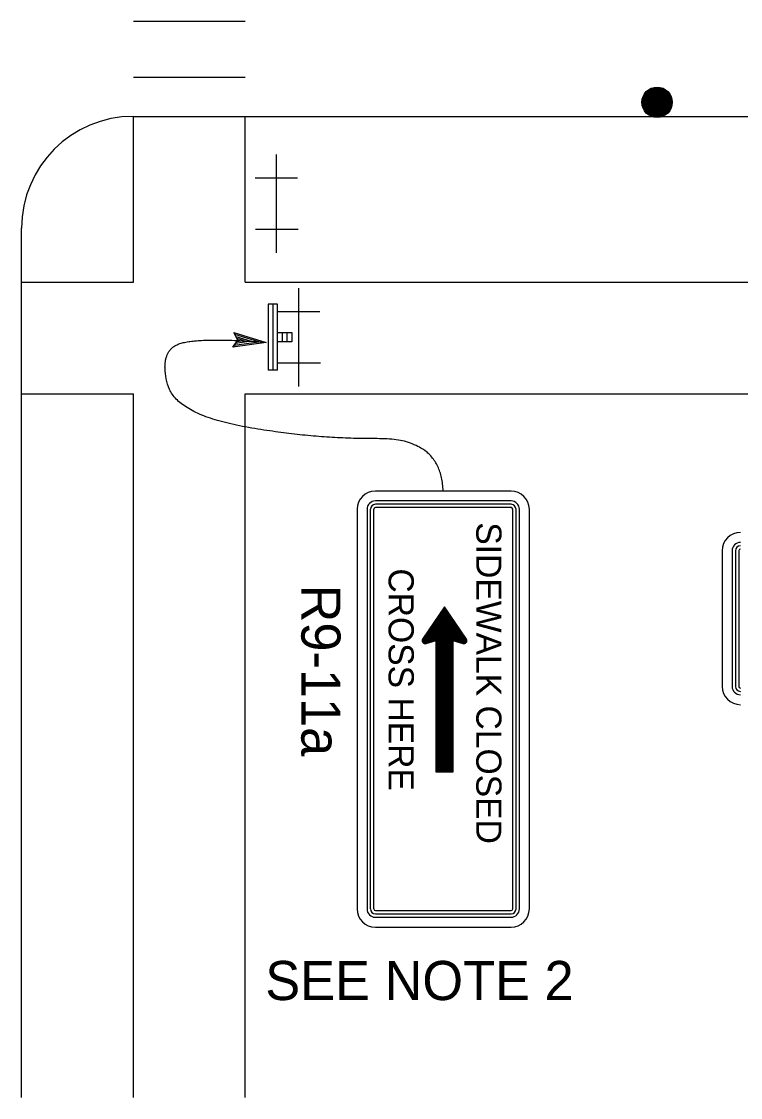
# Model space of a CAD drawing. Extents: x -893 to 867, y -474 to 712.
# Drawn here: x -385.7 to -257.1, y -62.4 to 130 of the extents above; entities that cross this region are included whole.
import ezdxf

# ---------------------------------------------------------------- set-up
doc = ezdxf.new("R2010")
doc.units = 0
for name, color, linetype in [('tcd_PVMT-MARKER', 7, 'Continuous'), ('temp_TRAFFIC-CONES', 7, 'Continuous'), ('temp_TRAFFIC-CONTROL', 7, 'Continuous'), ('temp_TRAFFIC-CONTROL-anno', 7, 'Continuous')]:
    doc.layers.add(name, color=color, linetype=linetype)

msp = doc.modelspace()

# ---------------------------------------------------------------- linework, layer by layer
at = {"layer": 'tcd_PVMT-MARKER'}
for p, q in [((-345.66, 130), (-365.66, 130)), ((-345.66, 120), (-365.66, 120)), ((-365.66, 83.41), (-365.66, 113.03)), ((-365.66, 113.03), (147.53, 113.03)), ((-345.66, 83.41), (-345.66, 113.03)), ((-385.66, -62.43), (-385.66, 93.03)), ((-385.66, 83.41), (-365.66, 83.41)), ((-345.66, 83.41), (-190.13, 83.41)), ((-385.66, 63.41), (-365.66, 63.41)), ((-365.66, -62.43), (-365.66, 63.41)), ((-345.66, -62.43), (-345.66, 63.41)), ((-345.66, 63.41), (127.53, 63.41))]:
    msp.add_line(p, q, dxfattribs=at)
msp.add_arc((-365.66, 93.03), 20, 90, 180, dxfattribs=at)
at = {"layer": 'temp_TRAFFIC-CONES'}
for radius in [2.72, 2.62, 2.56, 2.47, 2.4, 2.33, 2.27, 2.21, 2.15, 2.08, 2.02, 1.96, 1.89, 1.82, 1.78, 1.72, 1.67, 1.62, 1.6, 1.55, 1.51, 1.46, 1.4, 1.4, 1.36, 1.31, 1.25, 1.2, 1.12, 1.07, 0.989, 0.95, 0.896, 0.836, 0.744, 0.659, 0.533, 0.533, 0.419, 0.345, 0.32, 0.32, 0.242, 0.242, 0.196, 0.196, 0.116, 0.116]:
    msp.add_circle((-272.02, 115.55), radius, dxfattribs=at)
at = {"layer": 'temp_TRAFFIC-CONTROL'}
for p, q in [((-340.1, 88.65), (-340.1, 106.24)), ((-336.3, 101.99), (-343.9, 101.99)), ((-336.21, 92.82), (-343.81, 92.82)), ((-336.1, 64.74), (-336.1, 82.33)), ((-339.9, 79.44), (-341.58, 79.44)), ((-341.58, 79.44), (-341.58, 67.63)), ((-340.74, 79.44), (-340.74, 67.63)), ((-339.9, 67.63), (-339.9, 79.44)), ((-332.3, 78.08), (-339.9, 78.08)), ((-339.9, 74.38), (-339.05, 74.38)), ((-339.9, 73.53), (-339.9, 73.53)), ((-339.05, 74.38), (-337.36, 74.38)), ((-339.05, 74.38), (-339.05, 72.69)), ((-338.21, 74.38), (-338.21, 72.69)), ((-337.36, 74.38), (-337.36, 72.69)), ((-339.05, 72.69), (-339.9, 72.69)), ((-337.36, 72.69), (-339.05, 72.69)), ((-339.9, 67.63), (-341.58, 67.63)), ((-332.22, 68.91), (-339.82, 68.91)), ((-310.03, 25.3), (-313.94, 19.56)), ((-310.87, 24.06), (-309.87, 25.06)), ((-310.52, 24.57), (-309.93, 25.16)), ((-310.18, 25.07), (-310, 25.25)), ((-309.24, 24.14), (-310.18, 25.08)), ((-309.58, 24.65), (-310.11, 25.17)), ((-309.93, 25.15), (-310.05, 25.27)), ((-306.11, 19.56), (-310.03, 25.3)), ((-314.02, 19.3), (-309.22, 24.11)), ((-314.01, 19.15), (-309.15, 24.01)), ((-313.97, 19.03), (-309.09, 23.92)), ((-313.96, 19.53), (-309.28, 24.21)), ((-313.91, 18.93), (-309.02, 23.82)), ((-313.84, 18.85), (-308.96, 23.73)), ((-313.74, 18.78), (-308.89, 23.63)), ((-313.63, 20.02), (-309.35, 24.3)), ((-313.63, 18.74), (-308.83, 23.54)), ((-313.49, 18.71), (-308.76, 23.44)), ((-313.31, 18.74), (-308.7, 23.35)), ((-313.28, 20.53), (-309.41, 24.4)), ((-313.08, 18.81), (-308.63, 23.25)), ((-312.94, 21.03), (-309.48, 24.49)), ((-312.85, 18.88), (-308.57, 23.16)), ((-312.59, 21.54), (-309.54, 24.59)), ((-312.25, 22.04), (-309.61, 24.68)), ((-311.9, 22.55), (-309.67, 24.78)), ((-311.56, 23.05), (-309.74, 24.87)), ((-307.17, 18.87), (-311.48, 23.17)), ((-306.94, 18.8), (-311.41, 23.27)), ((-306.71, 18.73), (-311.35, 23.36)), ((-306.54, 18.71), (-311.28, 23.46)), ((-306.4, 18.74), (-311.22, 23.55)), ((-311.21, 23.56), (-309.8, 24.97)), ((-306.3, 18.79), (-311.15, 23.65)), ((-306.2, 18.86), (-311.09, 23.74)), ((-306.13, 18.95), (-311.02, 23.84)), ((-306.07, 19.05), (-310.96, 23.93)), ((-306.04, 19.17), (-310.89, 24.03)), ((-306.03, 19.33), (-310.83, 24.12)), ((-306.14, 19.6), (-310.76, 24.22)), ((-306.48, 20.1), (-310.7, 24.32)), ((-306.83, 20.61), (-310.63, 24.41)), ((-307.17, 21.11), (-310.57, 24.51)), ((-307.51, 21.62), (-310.5, 24.6)), ((-307.86, 22.12), (-310.44, 24.7)), ((-308.2, 22.63), (-310.37, 24.79)), ((-308.55, 23.13), (-310.31, 24.89)), ((-308.89, 23.64), (-310.24, 24.98)), ((-308.55, 16.88), (-312.84, 21.17)), ((-308.55, 17.04), (-312.78, 21.27)), ((-308.55, 17.2), (-312.71, 21.36)), ((-308.55, 17.36), (-312.65, 21.46)), ((-312.61, 18.95), (-308.5, 23.06)), ((-308.55, 17.52), (-312.58, 21.55)), ((-308.55, 17.68), (-312.52, 21.65)), ((-308.55, 17.84), (-312.45, 21.74)), ((-308.55, 18), (-312.39, 21.84)), ((-312.38, 19.02), (-308.44, 22.97)), ((-308.55, 18.16), (-312.32, 21.93)), ((-308.55, 18.32), (-312.26, 22.03)), ((-308.55, 18.48), (-312.19, 22.12)), ((-312.15, 19.09), (-308.37, 22.87)), ((-308.55, 18.64), (-312.13, 22.22)), ((-308.55, 18.8), (-312.06, 22.31)), ((-308.55, 18.96), (-312, 22.41)), ((-308.55, 19.12), (-311.93, 22.5)), ((-311.92, 19.16), (-308.31, 22.78)), ((-308.55, 19.28), (-311.87, 22.6)), ((-308.33, 19.22), (-311.8, 22.69)), ((-308.09, 19.15), (-311.74, 22.79)), ((-311.69, 19.23), (-308.24, 22.68)), ((-307.86, 19.08), (-311.67, 22.89)), ((-307.63, 19.01), (-311.61, 22.98)), ((-307.4, 18.94), (-311.54, 23.08)), ((-311.5, 19.26), (-308.18, 22.58)), ((-311.5, 19.1), (-308.11, 22.49)), ((-311.5, 18.94), (-308.05, 22.39)), ((-311.5, 18.78), (-307.98, 22.3)), ((-311.5, 18.62), (-307.92, 22.2)), ((-311.5, 18.46), (-307.85, 22.11)), ((-311.5, 18.3), (-307.79, 22.01)), ((-311.5, 18.14), (-307.72, 21.92)), ((-311.5, 17.97), (-307.66, 21.82)), ((-311.5, 17.81), (-307.59, 21.73)), ((-311.5, 17.65), (-307.53, 21.63)), ((-311.5, 17.49), (-307.46, 21.54)), ((-311.5, 17.33), (-307.4, 21.44)), ((-311.5, 17.17), (-307.33, 21.35)), ((-311.5, 17.01), (-307.27, 21.25)), ((-313.43, 18.71), (-314.02, 19.3)), ((-313.3, 18.74), (-314, 19.44)), ((-313.18, 18.78), (-313.95, 19.55)), ((-313.05, 18.81), (-313.88, 19.64)), ((-312.93, 18.85), (-313.82, 19.74)), ((-312.81, 18.89), (-313.75, 19.84)), ((-312.68, 18.93), (-313.69, 19.93)), ((-312.56, 18.96), (-313.62, 20.03)), ((-312.44, 19), (-313.56, 20.12)), ((-312.32, 19.04), (-313.49, 20.22)), ((-312.19, 19.08), (-313.43, 20.31)), ((-312.07, 19.11), (-313.36, 20.41)), ((-313.31, 18.74), (-311.5, 19.29)), ((-311.95, 19.15), (-313.3, 20.5)), ((-311.82, 19.19), (-313.23, 20.6)), ((-311.7, 19.23), (-313.17, 20.69)), ((-311.58, 19.26), (-313.1, 20.79)), ((-308.55, 16.4), (-313.04, 20.88)), ((-308.55, 16.56), (-312.97, 20.98)), ((-308.55, 16.72), (-312.91, 21.07)), ((-311.5, 16.85), (-307.2, 21.16)), ((-311.5, 16.69), (-307.14, 21.06)), ((-311.5, 16.53), (-307.07, 20.96)), ((-311.5, 16.37), (-307.01, 20.87)), ((-311.5, -4.24), (-311.5, 19.29)), ((-308.55, 19.29), (-308.55, -4.24)), ((-308.55, 19.29), (-306.74, 18.74)), ((-308.46, 19.26), (-306.94, 20.77)), ((-308.33, 19.22), (-306.88, 20.68)), ((-308.21, 19.18), (-306.81, 20.58)), ((-308.09, 19.15), (-306.75, 20.49)), ((-307.96, 19.11), (-306.68, 20.39)), ((-307.84, 19.07), (-306.61, 20.3)), ((-307.72, 19.03), (-306.55, 20.2)), ((-307.6, 19), (-306.48, 20.11)), ((-307.47, 18.96), (-306.42, 20.01)), ((-307.35, 18.92), (-306.35, 19.92)), ((-307.23, 18.88), (-306.29, 19.82)), ((-307.1, 18.85), (-306.22, 19.73)), ((-306.98, 18.81), (-306.16, 19.63)), ((-306.86, 18.77), (-306.1, 19.53)), ((-306.73, 18.73), (-306.05, 19.42)), ((-306.6, 18.71), (-306.03, 19.28)), ((-313.61, 18.73), (-314.01, 19.13)), ((-308.55, 16.24), (-311.5, 19.19)), ((-311.5, 16.21), (-308.55, 19.16)), ((-308.55, 16.08), (-311.5, 19.03)), ((-311.5, 16.05), (-308.55, 19)), ((-308.55, 15.92), (-311.5, 18.87)), ((-311.5, 15.89), (-308.55, 18.84)), ((-308.55, 15.75), (-311.5, 18.71)), ((-311.5, 15.73), (-308.55, 18.68)), ((-308.55, 15.59), (-311.5, 18.55)), ((-311.5, 15.57), (-308.55, 18.52)), ((-308.55, 15.43), (-311.5, 18.39)), ((-311.5, 15.41), (-308.55, 18.36)), ((-308.55, 15.27), (-311.5, 18.23)), ((-311.5, 15.25), (-308.55, 18.2)), ((-308.55, 15.11), (-311.5, 18.07)), ((-311.5, 15.09), (-308.55, 18.04)), ((-308.55, 14.95), (-311.5, 17.91)), ((-311.5, 14.93), (-308.55, 17.88)), ((-308.55, 14.79), (-311.5, 17.75)), ((-311.5, 14.77), (-308.55, 17.72)), ((-308.55, 14.63), (-311.5, 17.59)), ((-311.5, 14.61), (-308.55, 17.56)), ((-308.55, 14.47), (-311.5, 17.42)), ((-311.5, 14.45), (-308.55, 17.4)), ((-306.41, 18.74), (-306.06, 19.09)), ((-308.55, 14.31), (-311.5, 17.26)), ((-311.5, 14.29), (-308.55, 17.24)), ((-308.55, 14.15), (-311.5, 17.1)), ((-311.5, 14.13), (-308.55, 17.08)), ((-308.55, 13.99), (-311.5, 16.94)), ((-311.5, 13.97), (-308.55, 16.92)), ((-308.55, 13.83), (-311.5, 16.78)), ((-311.5, 13.81), (-308.55, 16.76)), ((-308.55, 13.67), (-311.5, 16.62)), ((-311.5, 13.64), (-308.55, 16.6)), ((-308.55, 13.51), (-311.5, 16.46)), ((-311.5, 13.48), (-308.55, 16.44)), ((-308.55, 13.35), (-311.5, 16.3)), ((-311.5, 13.32), (-308.55, 16.28)), ((-308.55, 13.19), (-311.5, 16.14)), ((-311.5, 13.16), (-308.55, 16.12)), ((-308.55, 13.03), (-311.5, 15.98)), ((-311.5, 13), (-308.55, 15.96)), ((-308.55, 12.87), (-311.5, 15.82)), ((-311.5, 12.84), (-308.55, 15.8)), ((-308.55, 12.71), (-311.5, 15.66)), ((-311.5, 12.68), (-308.55, 15.64)), ((-308.55, 12.55), (-311.5, 15.5)), ((-311.5, 12.52), (-308.55, 15.48)), ((-308.55, 12.39), (-311.5, 15.34)), ((-311.5, 12.36), (-308.55, 15.32)), ((-308.55, 12.23), (-311.5, 15.18)), ((-311.5, 12.2), (-308.55, 15.15)), ((-308.55, 12.07), (-311.5, 15.02)), ((-311.5, 12.04), (-308.55, 14.99)), ((-308.55, 11.91), (-311.5, 14.86)), ((-311.5, 11.88), (-308.55, 14.83)), ((-308.55, 11.75), (-311.5, 14.7)), ((-311.5, 11.72), (-308.55, 14.67)), ((-308.55, 11.59), (-311.5, 14.54)), ((-311.5, 11.56), (-308.55, 14.51)), ((-308.55, 11.42), (-311.5, 14.38)), ((-311.5, 11.4), (-308.55, 14.35)), ((-308.55, 11.26), (-311.5, 14.22)), ((-311.5, 11.24), (-308.55, 14.19)), ((-308.55, 11.1), (-311.5, 14.06)), ((-311.5, 11.08), (-308.55, 14.03)), ((-308.55, 10.94), (-311.5, 13.9)), ((-311.5, 10.92), (-308.55, 13.87)), ((-308.55, 10.78), (-311.5, 13.74)), ((-311.5, 10.76), (-308.55, 13.71)), ((-308.55, 10.62), (-311.5, 13.58)), ((-311.5, 10.6), (-308.55, 13.55)), ((-308.55, 10.46), (-311.5, 13.42)), ((-311.5, 10.44), (-308.55, 13.39)), ((-308.55, 10.3), (-311.5, 13.26)), ((-311.5, 10.28), (-308.55, 13.23)), ((-308.55, 10.14), (-311.5, 13.09)), ((-311.5, 10.12), (-308.55, 13.07)), ((-308.55, 9.98), (-311.5, 12.93)), ((-311.5, 9.96), (-308.55, 12.91)), ((-308.55, 9.82), (-311.5, 12.77)), ((-311.5, 9.8), (-308.55, 12.75)), ((-308.55, 9.66), (-311.5, 12.61)), ((-311.5, 9.64), (-308.55, 12.59)), ((-308.55, 9.5), (-311.5, 12.45)), ((-311.5, 9.48), (-308.55, 12.43)), ((-308.55, 9.34), (-311.5, 12.29)), ((-311.5, 9.31), (-308.55, 12.27)), ((-308.55, 9.18), (-311.5, 12.13)), ((-311.5, 9.15), (-308.55, 12.11)), ((-308.55, 9.02), (-311.5, 11.97)), ((-311.5, 8.99), (-308.55, 11.95)), ((-308.55, 8.86), (-311.5, 11.81)), ((-311.5, 8.83), (-308.55, 11.79)), ((-308.55, 8.7), (-311.5, 11.65)), ((-311.5, 8.67), (-308.55, 11.63)), ((-308.55, 8.54), (-311.5, 11.49)), ((-311.5, 8.51), (-308.55, 11.47)), ((-308.55, 8.38), (-311.5, 11.33)), ((-311.5, 8.35), (-308.55, 11.31)), ((-308.55, 8.22), (-311.5, 11.17)), ((-311.5, 8.19), (-308.55, 11.15)), ((-308.55, 8.06), (-311.5, 11.01)), ((-311.5, 8.03), (-308.55, 10.99)), ((-308.55, 7.9), (-311.5, 10.85)), ((-311.5, 7.87), (-308.55, 10.82)), ((-308.55, 7.74), (-311.5, 10.69)), ((-311.5, 7.71), (-308.55, 10.66)), ((-308.55, 7.58), (-311.5, 10.53)), ((-311.5, 7.55), (-308.55, 10.5)), ((-308.55, 7.42), (-311.5, 10.37)), ((-311.5, 7.39), (-308.55, 10.34)), ((-308.55, 7.26), (-311.5, 10.21)), ((-311.5, 7.23), (-308.55, 10.18)), ((-308.55, 7.09), (-311.5, 10.05)), ((-311.5, 7.07), (-308.55, 10.02)), ((-308.55, 6.93), (-311.5, 9.89)), ((-311.5, 6.91), (-308.55, 9.86)), ((-308.55, 6.77), (-311.5, 9.73)), ((-311.5, 6.75), (-308.55, 9.7)), ((-308.55, 6.61), (-311.5, 9.57)), ((-311.5, 6.59), (-308.55, 9.54)), ((-308.55, 6.45), (-311.5, 9.41)), ((-311.5, 6.43), (-308.55, 9.38)), ((-308.55, 6.29), (-311.5, 9.25)), ((-311.5, 6.27), (-308.55, 9.22)), ((-308.55, 6.13), (-311.5, 9.09)), ((-311.5, 6.11), (-308.55, 9.06)), ((-308.55, 5.97), (-311.5, 8.93)), ((-311.5, 5.95), (-308.55, 8.9)), ((-308.55, 5.81), (-311.5, 8.76)), ((-311.5, 5.79), (-308.55, 8.74)), ((-308.55, 5.65), (-311.5, 8.6)), ((-311.5, 5.63), (-308.55, 8.58)), ((-308.55, 5.49), (-311.5, 8.44)), ((-311.5, 5.47), (-308.55, 8.42)), ((-308.55, 5.33), (-311.5, 8.28)), ((-311.5, 5.31), (-308.55, 8.26)), ((-308.55, 5.17), (-311.5, 8.12)), ((-311.5, 5.15), (-308.55, 8.1)), ((-308.55, 5.01), (-311.5, 7.96)), ((-311.5, 4.98), (-308.55, 7.94)), ((-308.55, 4.85), (-311.5, 7.8)), ((-311.5, 4.82), (-308.55, 7.78)), ((-308.55, 4.69), (-311.5, 7.64)), ((-311.5, 4.66), (-308.55, 7.62)), ((-308.55, 4.53), (-311.5, 7.48)), ((-311.5, 4.5), (-308.55, 7.46)), ((-308.55, 4.37), (-311.5, 7.32)), ((-311.5, 4.34), (-308.55, 7.3)), ((-308.55, 4.21), (-311.5, 7.16)), ((-311.5, 4.18), (-308.55, 7.14)), ((-308.55, 4.05), (-311.5, 7)), ((-311.5, 4.02), (-308.55, 6.98)), ((-308.55, 3.89), (-311.5, 6.84)), ((-311.5, 3.86), (-308.55, 6.82)), ((-308.55, 3.73), (-311.5, 6.68)), ((-311.5, 3.7), (-308.55, 6.65)), ((-308.55, 3.57), (-311.5, 6.52)), ((-311.5, 3.54), (-308.55, 6.49)), ((-308.55, 3.41), (-311.5, 6.36)), ((-311.5, 3.38), (-308.55, 6.33)), ((-308.55, 3.25), (-311.5, 6.2)), ((-311.5, 3.22), (-308.55, 6.17)), ((-308.55, 3.09), (-311.5, 6.04)), ((-311.5, 3.06), (-308.55, 6.01)), ((-308.55, 2.92), (-311.5, 5.88)), ((-311.5, 2.9), (-308.55, 5.85)), ((-308.55, 2.76), (-311.5, 5.72)), ((-311.5, 2.74), (-308.55, 5.69)), ((-308.55, 2.6), (-311.5, 5.56)), ((-311.5, 2.58), (-308.55, 5.53)), ((-308.55, 2.44), (-311.5, 5.4)), ((-311.5, 2.42), (-308.55, 5.37)), ((-308.55, 2.28), (-311.5, 5.24)), ((-311.5, 2.26), (-308.55, 5.21)), ((-308.55, 2.12), (-311.5, 5.08)), ((-311.5, 2.1), (-308.55, 5.05)), ((-308.55, 1.96), (-311.5, 4.92)), ((-311.5, 1.94), (-308.55, 4.89)), ((-308.55, 1.8), (-311.5, 4.76)), ((-311.5, 1.78), (-308.55, 4.73)), ((-308.55, 1.64), (-311.5, 4.6)), ((-311.5, 1.62), (-308.55, 4.57)), ((-308.55, 1.48), (-311.5, 4.43)), ((-311.5, 1.46), (-308.55, 4.41)), ((-308.55, 1.32), (-311.5, 4.27)), ((-311.5, 1.3), (-308.55, 4.25)), ((-308.55, 1.16), (-311.5, 4.11)), ((-311.5, 1.14), (-308.55, 4.09)), ((-308.55, 1), (-311.5, 3.95)), ((-311.5, 0.98), (-308.55, 3.93)), ((-308.55, 0.84), (-311.5, 3.79)), ((-311.5, 0.82), (-308.55, 3.77)), ((-308.55, 0.68), (-311.5, 3.63)), ((-311.5, 0.65), (-308.55, 3.61)), ((-308.55, 0.52), (-311.5, 3.47)), ((-311.5, 0.49), (-308.55, 3.45)), ((-308.55, 0.36), (-311.5, 3.31)), ((-311.5, 0.33), (-308.55, 3.29)), ((-308.55, 0.2), (-311.5, 3.15)), ((-311.5, 0.17), (-308.55, 3.13)), ((-308.55, 0.04), (-311.5, 2.99)), ((-311.5, 0.01), (-308.55, 2.97)), ((-308.55, -0.12), (-311.5, 2.83)), ((-311.5, -0.15), (-308.55, 2.81)), ((-308.55, -0.28), (-311.5, 2.67)), ((-311.5, -0.31), (-308.55, 2.65)), ((-308.55, -0.44), (-311.5, 2.51)), ((-311.5, -0.47), (-308.55, 2.49)), ((-308.55, -0.6), (-311.5, 2.35)), ((-311.5, -0.63), (-308.55, 2.32)), ((-308.55, -0.76), (-311.5, 2.19)), ((-311.5, -0.79), (-308.55, 2.16)), ((-308.55, -0.92), (-311.5, 2.03)), ((-311.5, -0.95), (-308.55, 2)), ((-308.55, -1.08), (-311.5, 1.87)), ((-311.5, -1.11), (-308.55, 1.84)), ((-308.55, -1.24), (-311.5, 1.71)), ((-311.5, -1.27), (-308.55, 1.68)), ((-308.55, -1.41), (-311.5, 1.55)), ((-311.5, -1.43), (-308.55, 1.52)), ((-308.55, -1.57), (-311.5, 1.39)), ((-311.5, -1.59), (-308.55, 1.36)), ((-308.55, -1.73), (-311.5, 1.23)), ((-311.5, -1.75), (-308.55, 1.2)), ((-308.55, -1.89), (-311.5, 1.07)), ((-311.5, -1.91), (-308.55, 1.04)), ((-308.55, -2.05), (-311.5, 0.91)), ((-311.5, -2.07), (-308.55, 0.88)), ((-308.55, -2.21), (-311.5, 0.75)), ((-311.5, -2.23), (-308.55, 0.72)), ((-308.55, -2.37), (-311.5, 0.59)), ((-311.5, -2.39), (-308.55, 0.56)), ((-308.55, -2.53), (-311.5, 0.43)), ((-311.5, -2.55), (-308.55, 0.4)), ((-308.55, -2.69), (-311.5, 0.27)), ((-311.5, -2.71), (-308.55, 0.24)), ((-308.55, -2.85), (-311.5, 0.1)), ((-311.5, -2.87), (-308.55, 0.08)), ((-308.55, -3.01), (-311.5, -0.06)), ((-311.5, -3.03), (-308.55, -0.08)), ((-308.55, -3.17), (-311.5, -0.22)), ((-311.5, -3.19), (-308.55, -0.24)), ((-308.55, -3.33), (-311.5, -0.38)), ((-311.5, -3.35), (-308.55, -0.4)), ((-308.55, -3.49), (-311.5, -0.54)), ((-311.5, -3.51), (-308.55, -0.56)), ((-308.55, -3.65), (-311.5, -0.7)), ((-311.5, -3.68), (-308.55, -0.72)), ((-308.55, -3.81), (-311.5, -0.86)), ((-311.5, -3.84), (-308.55, -0.88)), ((-308.55, -3.97), (-311.5, -1.02)), ((-311.5, -4), (-308.55, -1.04)), ((-308.55, -4.13), (-311.5, -1.18)), ((-311.5, -4.16), (-308.55, -1.2)), ((-308.61, -4.24), (-311.5, -1.34)), ((-308.77, -4.24), (-311.5, -1.5)), ((-308.93, -4.24), (-311.5, -1.66)), ((-309.09, -4.24), (-311.5, -1.82)), ((-311.42, -4.24), (-308.55, -1.36)), ((-311.26, -4.24), (-308.55, -1.52)), ((-311.1, -4.24), (-308.55, -1.68)), ((-310.94, -4.24), (-308.55, -1.84)), ((-309.25, -4.24), (-311.5, -1.98)), ((-309.41, -4.24), (-311.5, -2.14)), ((-309.57, -4.24), (-311.5, -2.3)), ((-309.73, -4.24), (-311.5, -2.46)), ((-309.89, -4.24), (-311.5, -2.62)), ((-310.05, -4.24), (-311.5, -2.78)), ((-310.21, -4.24), (-311.5, -2.94)), ((-310.37, -4.24), (-311.5, -3.1)), ((-310.53, -4.24), (-311.5, -3.26)), ((-310.69, -4.24), (-311.5, -3.42)), ((-310.85, -4.24), (-311.5, -3.58)), ((-311.01, -4.24), (-311.5, -3.74)), ((-310.78, -4.24), (-308.55, -2.01)), ((-310.62, -4.24), (-308.55, -2.17)), ((-310.46, -4.24), (-308.55, -2.33)), ((-310.3, -4.24), (-308.55, -2.49)), ((-310.14, -4.24), (-308.55, -2.65)), ((-309.98, -4.24), (-308.55, -2.81)), ((-309.82, -4.24), (-308.55, -2.97)), ((-309.66, -4.24), (-308.55, -3.13)), ((-309.5, -4.24), (-308.55, -3.29)), ((-309.34, -4.24), (-308.55, -3.45)), ((-309.18, -4.24), (-308.55, -3.61)), ((-309.02, -4.24), (-308.55, -3.77)), ((-311.17, -4.24), (-311.5, -3.9)), ((-311.33, -4.24), (-311.5, -4.06)), ((-311.49, -4.24), (-311.5, -4.23)), ((-308.55, -4.24), (-311.5, -4.24)), ((-308.86, -4.24), (-308.55, -3.93)), ((-308.7, -4.24), (-308.55, -4.09))]:
    msp.add_line(p, q, dxfattribs=at)
for points in [[(-298.13, 46.03), (-322.4, 46.03)], [(-325.67, 42.76), (-325.67, -28.71)], [(-323.89, 42.76), (-323.89, -28.71)], [(-323.3, 42.76), (-323.3, -28.71)], [(-322.7, 42.76), (-322.7, -28.71)], [(-298.13, 44.25), (-322.4, 44.25)], [(-298.13, 43.65), (-322.4, 43.65)], [(-298.13, 43.06), (-322.4, 43.06)], [(-297.84, -28.71), (-297.84, 42.76)], [(-297.24, -28.71), (-297.24, 42.76)], [(-296.65, -28.71), (-296.65, 42.76)], [(-294.86, -28.71), (-294.86, 42.76)], [(-260.38, 35.36), (-260.38, 11.09)], [(-258.6, 35.36), (-258.6, 11.09)], [(-258, 35.36), (-258, 11.09)], [(-257.41, 35.36), (-257.41, 11.09)], [(-322.4, -29.01), (-298.13, -29.01)], [(-322.4, -29.6), (-298.13, -29.6)], [(-322.4, -30.2), (-298.13, -30.2)], [(-322.4, -31.98), (-298.13, -31.98)]]:
    msp.add_lwpolyline(points, dxfattribs=at)
for centre, radius, start, end in [((-322.4, 42.76), 3.27, 90, 180), ((-298.13, 42.76), 3.27, 360, 90), ((-322.4, 42.76), 1.49, 90, 180), ((-322.4, 42.76), 0.892, 90, 180), ((-322.4, 42.76), 0.297, 90, 180), ((-322.4, 42.76), 0.297, 90, 180), ((-298.13, 42.76), 1.49, 360, 90), ((-298.13, 42.76), 0.892, 360, 90), ((-298.13, 42.76), 0.297, 360, 90), ((-298.13, 42.76), 0.297, 360, 90), ((-257.11, 35.36), 3.27, 90, 180), ((-257.11, 35.36), 1.49, 90, 180), ((-257.11, 35.36), 0.892, 90, 180), ((-257.11, 35.36), 0.297, 90, 180), ((-257.11, 35.36), 0.297, 90, 180), ((-313.47, 19.27), 0.554, 147.8013, 286.9383), ((-306.58, 19.27), 0.554, 253.0617, 32.1987), ((-257.11, 11.09), 3.27, 180, 270), ((-257.11, 11.09), 1.49, 180, 270), ((-257.11, 11.09), 0.892, 180, 270), ((-257.11, 11.09), 0.297, 180, 270), ((-257.11, 11.09), 0.297, 180, 270), ((-322.4, -28.71), 3.27, 180, 270), ((-322.4, -28.71), 1.49, 180, 270), ((-322.4, -28.71), 0.892, 180, 270), ((-322.4, -28.71), 0.297, 180, 270), ((-322.4, -28.71), 0.297, 180, 270), ((-298.13, -28.71), 0.297, 270, 360), ((-298.13, -28.71), 0.297, 270, 360), ((-298.13, -28.71), 0.892, 270, 360), ((-298.13, -28.71), 1.49, 270, 360), ((-298.13, -28.71), 3.27, 270, 360)]:
    msp.add_arc(centre, radius, start, end, dxfattribs=at)
at = {"layer": 'temp_TRAFFIC-CONTROL-anno'}
msp.add_lwpolyline([(-347.68, 74.4), (-341.9, 72.62), (-347.89, 71.78), (-347.65, 72.11), (-343.26, 72.72), (-347.5, 74.03), (-347.32, 73.67), (-344.61, 72.83), (-347.41, 72.44), (-347.18, 72.77), (-345.96, 72.94), (-347.14, 73.3), (-347, 73.02), (-347.89, 71.78), (-347, 73.02)], close=True, dxfattribs=at)
msp.add_open_spline([(-310.27, 46.03), (-310.57, 55.52), (-333.55, 55.3), (-358.28, 59.8), (-360.94, 70.84), (-354.59, 73.62), (-341.9, 72.62)], degree=2, dxfattribs=at)

# ---------------------------------------------------------------- texts
at = {"layer": 'temp_TRAFFIC-CONTROL'}
for s, p in [('SIDEWALK CLOSED', (-304.35, 40.44)), ('CROSS HERE', (-320.03, 32.19))]:
    msp.add_text(s, height=4.5, rotation=270, dxfattribs=at).set_placement(p)
at = {"layer": 'temp_TRAFFIC-CONTROL-anno'}
msp.add_text('R9-11a', height=7, rotation=270, dxfattribs=at).set_placement((-335.63, 29.3))
msp.add_text('SEE NOTE 2', height=7, dxfattribs=at).set_placement((-342.08, -45.01))

doc.saveas('drawing.dxf')
